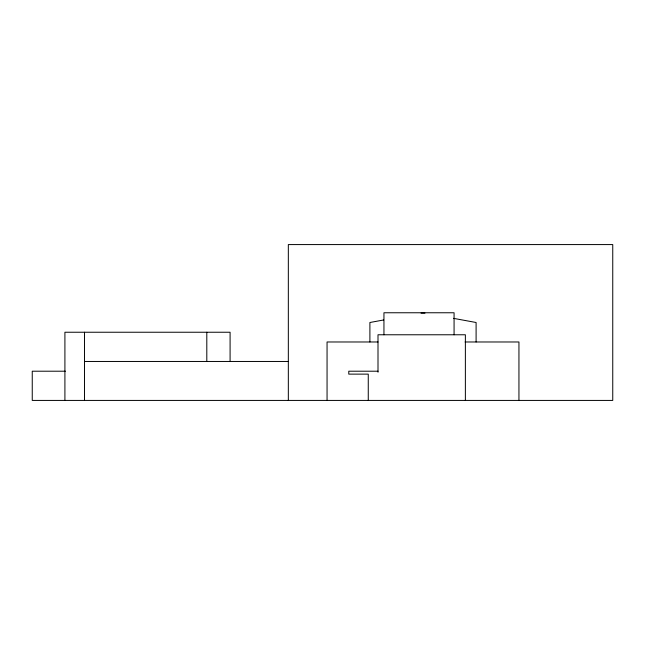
<?xml version="1.0" encoding="UTF-8"?>
<svg xmlns="http://www.w3.org/2000/svg" width="645" height="645" viewBox="0 0 645 645"><rect width="100%" height="100%" fill="white"/><g stroke="black" fill="none" stroke-linecap="round" stroke-linejoin="round"><path stroke-width="0.97" d="M383.662 319.976L369.899 322.5L369.899 341.979M421.032 313.123L424.966 313.123M378.002 341.979L327.055 341.979L327.055 400.424M465.077 341.979L518.943 341.979L518.943 400.424M84.511 361.466L288.331 361.466M65.387 371.206L32.25 371.206L32.25 400.424L612.75 400.424L612.75 244.576L288.331 244.576L288.331 400.424M378.002 371.206L348.776 371.206L348.776 374.124L368.263 374.124L368.263 400.424M453.475 318.348L476.099 322.5L476.099 341.979M465.376 400.424L465.376 334.771L378.002 334.771L378.002 372.213M454.072 334.771L454.072 312.761L383.944 312.761L383.944 334.771M230.088 361.216L230.088 332.24L64.911 332.24L64.911 400.424M206.803 332.24L206.803 361.466M84.511 332.24L84.511 400.424"/></g></svg>
